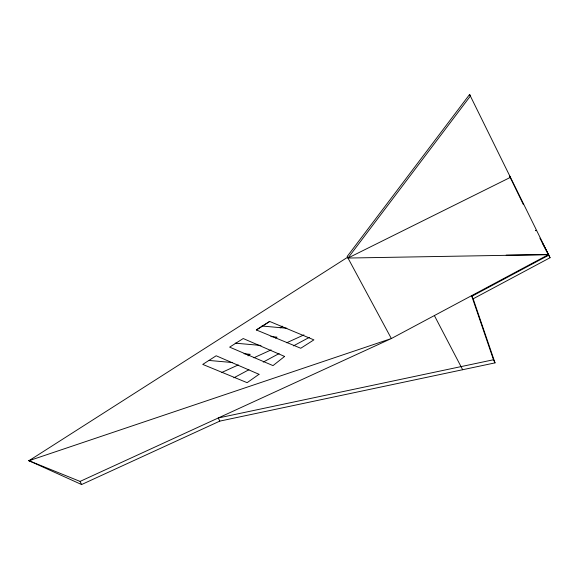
<?xml version="1.0" encoding="UTF-8"?>
<svg xmlns="http://www.w3.org/2000/svg" width="579" height="579" viewBox="0 0 579 579"><rect width="100%" height="100%" fill="white"/><g stroke="black" fill="none" stroke-linecap="round" stroke-linejoin="round"><path stroke-width="0.87" d="M469.598 94.457L347.161 256.49L347.972 258.046L548.516 254.601L550.05 257.727L473.144 298.8L495.031 362.874L219.781 421.121L81.603 484.543L28.95 460.718L347.566 257.271L391.353 338.541L548.516 254.601L469.598 94.457L470.409 96.013L347.972 258.046L510.287 177.42L509.477 175.864L523.423 204.662M248.138 355.788L249.506 354.601M280.156 327.917L282.197 326.143M256.381 329.979L269.669 321.454L313.898 339.866L300.754 348.261L256.287 329.943L269.669 321.454M247.971 355.752L250.215 354.319L243.983 353.762M275.546 338.093L277.03 337.144L270.849 336.587M233.836 377.819L248.934 369.728M263.235 362.07L279.129 353.552M293.43 345.887L309.324 337.376M471.892 296.245L548.798 255.165L547.98 253.616M80.068 481.41L391.353 338.541L28.95 460.718L80.068 481.41L81.603 484.543M30.709 461.007L28.95 460.718L32.236 459.219M221.858 372.442L238.273 364.929M253.87 357.793L271.11 349.904M286.706 342.768L303.946 334.879M495.031 362.874L493.496 359.747L218.247 417.987L219.781 421.121M506.162 255.158L548.516 254.601M261.889 326.02L286.858 328.25M235.19 343.159L261.006 345.453M209.171 360.464L232.317 362.526M28.95 460.718L30.716 460.891M511.264 179.476L511.575 180.069M539.896 238.15L547.647 252.936M542.234 242.818L550.05 257.727M434.373 315.562L462.65 369.728M535.763 230.261L536.038 230.826L535.814 230.362M473.144 298.8L471.61 295.674L493.496 359.747M284.593 356.44L273.013 365.61L229.639 347.139L243.223 338.534L284.593 356.44M259.008 374.302L247.124 382.676L202.744 364.401L216.184 355.774L259.008 374.302"/></g></svg>
